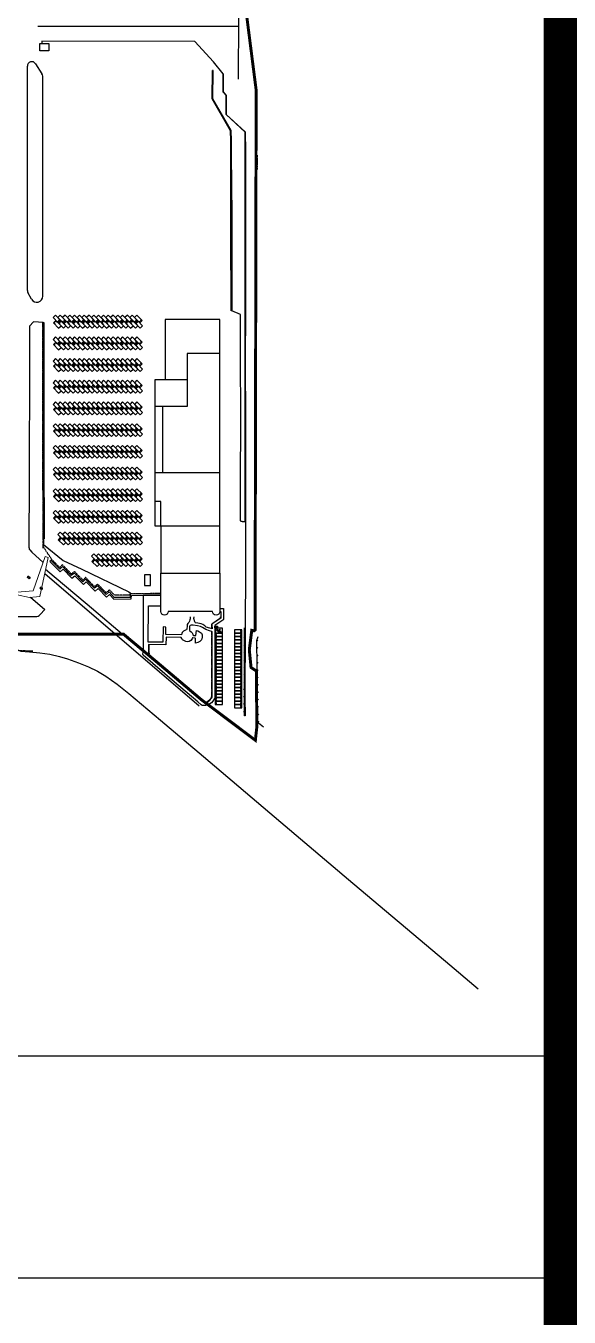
# Model space of a CAD drawing. Header units: millimetres. Extents: x -17369 to 294000, y -718917 to 220315.
# Drawn here: x 282072 to 287213, y -207174 to -194957 of the extents above; entities that cross this region are included whole.
import ezdxf
from ezdxf.xclip import XClip

# ---------------------------------------------------------------- set-up
doc = ezdxf.new("R2010")
doc.units = ezdxf.units.MM
doc.header["$LTSCALE"] = 350
doc.header["$XCLIPFRAME"] = 2
doc.linetypes.add('xref key map$0$PHANTOM2', pattern=[1.25, 0.625, -0.125, 0.125, -0.125, 0.125, -0.125])
for name, color, linetype in [('FORM$0$KIA-Form$2$A-FORM', 7, 'Continuous'), ('xref key map$0$AE221_가드레일', 8, 'Continuous'), ('xref key map$0$CTR', 8, 'Continuous'), ('xref key map$0$L-BLDG', 9, 'Continuous'), ('xref key map$0$L-건물', 8, 'Continuous'), ('xref key map$0$PARK', 8, 'Continuous'), ('xref key map$0$대지경계선', 1, 'Continuous')]:
    doc.layers.add(name, color=color, linetype=linetype)
doc.layers.add('N-plot', color=147, linetype='Continuous', plot=False)

# ---------------------------------------------------------------- blocks, each defined once
blk = doc.blocks.new('xref key map$0$주차구획2300x5000')
at = {"layer": 'xref key map$0$PARK'}
blk.add_lwpolyline([(0, 0), (2300, 0), (2300, 5000), (0, 5000)], close=True, dxfattribs=at)
at = {"layer": 'xref key map$0$PARK', "color": 8}
for points in [[(250, 700), (850, 700), (850, 850), (250, 850)], [(1450, 700), (2050, 700), (2050, 850), (1450, 850)]]:
    blk.add_lwpolyline(points, close=True, dxfattribs=at)
blk = doc.blocks.new('xref key map$0$주차구획3300x5000')
at = {"layer": 'xref key map$0$PARK', "color": 8}
for p, q in [((0, 0), (3300, 5000)), ((1521, 3267), (1507, 3142)), ((1653, 3733), (1545, 2759)), ((1545, 2759), (2258, 2551)), ((1707, 3129), (1676, 2846)), ((1676, 2846), (2372, 2643)), ((1707, 3129), (2216, 2980)), ((1762, 3626), (1720, 3250)), ((1720, 3250), (2250, 3095)), ((2208, 2085), (2219, 1913)), ((2250, 3095), (2216, 2980)), ((2258, 2551), (2311, 1728)), ((2311, 1728), (2622, 1693)), ((2372, 2643), (2424, 1836)), ((2424, 1836), (2614, 1815)), ((2614, 1815), (2622, 1693))]:
    blk.add_line(p, q, dxfattribs=at)
at = {"layer": 'xref key map$0$PARK'}
blk.add_lwpolyline([(0, 0), (3300, 0), (3300, 5000), (0, 5000)], close=True, dxfattribs=at)
at = {"layer": 'xref key map$0$PARK', "color": 8}
for centre, radius, start, end in [((1653, 2478), 800, 99.478586, 315.026035), ((1653, 2478), 680, 102.357989, 324.676727), ((1867, 3842), 240, 244.118151, 207.070822)]:
    blk.add_arc(centre, radius, start, end, dxfattribs=at)
blk = doc.blocks.new('xref key map$0$AE221')
at = {"layer": 'xref key map$0$AE221_가드레일', "flags": 128}
blk.add_lwpolyline([(0, 0), (0.707, -0.707)], dxfattribs=at)
blk = doc.blocks.new('xref key map')
blk.add_lwpolyline([(0, 1551302), (2389260, 1551302), (2389260, 0), (0, 0)], close=True)
at = {"layer": 'xref key map$0$AE221_가드레일'}
for points in [[(2174064, 456015), (2174040, 398201)], [(2186870, 390079), (2183438, 392664), (2182976, 393707), (2182881, 395852), (2182256, 448779), (2183076, 451576)]]:
    blk.add_lwpolyline(points, dxfattribs=at)
at = {"layer": 'xref key map$0$CTR'}
for p, q in [((2033788, 865145), (2169878, 865145)), ((2026724, 686141), (2026724, 838105)), ((2032248, 839726), (2036610, 832939)), ((2037086, 682085), (2037086, 831317)), ((2029577, 680163), (2027093, 684700)), ((2038509, 494197), (2143218, 404503)), ((2028750, 478066), (2038521, 469696)), ((2019534, 465052), (2032412, 465052)), ((2035320, 466306), (2038521, 469696))]:
    blk.add_line(p, q, dxfattribs=at)
for points in [[(2037383, 925202), (2059695, 925194), (2121350, 925441), (2158320, 925560), (2170092, 912560), (2169715, 829240)], [(2174374, 529243), (2174324, 595210), (2174285, 639628), (2174333, 687804), (2174426, 746154), (2174387, 767810), (2174341, 793445), (2161408, 805271), (2161404, 818146), (2159409, 820548), (2159340, 832843), (2152785, 840981), (2140231, 854877), (2036515, 855096), (2036515, 853463)], [(2164636, 767831), (2164582, 787590), (2164447, 794272), (2152016, 815861), (2152107, 835112)], [(2152568, 835110), (2152107, 835112)], [(2165097, 767830), (2165043, 787596), (2164905, 794400), (2152477, 815984), (2152568, 835110)], [(2159440, 832844), (2159508, 820585), (2161504, 818183), (2161508, 805316), (2174398, 793528), (2174566, 780170), (2174611, 767809)], [(2174611, 767809), (2174694, 745019), (2174522, 707226), (2174577, 671923), (2174467, 638231), (2174498, 597672), (2174652, 559249), (2174582, 525544), (2174529, 496175), (2174349, 457559), (2174208, 409913), (2174294, 397751), (2173854, 397776), (2173869, 457361)], [(2174374, 529243), (2172650, 529253), (2172214, 529341), (2171700, 529556), (2171278, 529964), (2171206, 530352), (2171225, 560470), (2171463, 593063), (2171154, 647960), (2171200, 669839), (2165285, 672276)], [(2037381, 664298), (2031048, 664882), (2030549, 664617), (2028332, 662046), (2028145, 661801), (2028041, 661501), (2028096, 637366), (2027866, 558330), (2027790, 512117), (2027873, 511455), (2028026, 510738), (2028279, 510178), (2029665, 508659), (2037392, 501639)], [(2037530, 517708), (2037591, 513848), (2050869, 503045), (2063525, 497230), (2095571, 481871), (2096359, 481156), (2096585, 480230)], [(2117135, 480316), (2096327, 480228), (2096336, 477918), (2085467, 478008), (2082133, 481811), (2080042, 480078), (2074275, 485911), (2072173, 484255), (2066197, 490333), (2064348, 488528), (2058653, 494483), (2056442, 492842), (2050469, 499015), (2048608, 497139), (2042767, 503066), (2041981, 502390), (2049000, 495397), (2050898, 497067), (2056792, 491007), (2058932, 492541), (2064686, 486777), (2066627, 488501), (2072711, 482196), (2074629, 484038), (2080358, 478137), (2082367, 479862), (2085252, 476796), (2097161, 476934), (2097196, 479267), (2117135, 479555)], [(2028581, 491420), (2027861, 490587), (2026870, 491407), (2026800, 491577), (2026827, 491820), (2026901, 492005), (2027034, 492165), (2027196, 492295), (2027399, 492344), (2028581, 491420)], [(2117135, 479458), (2105161, 479317), (2105129, 441059), (2095531, 449206), (2067262, 473111), (2044903, 491914), (2039073, 496842)], [(2035212, 484361), (2036268, 483498), (2036488, 483452), (2036709, 483526), (2036922, 483730), (2036997, 483923), (2037041, 484105), (2037029, 484254), (2036097, 485216), (2035212, 484361)], [(2137143, 464826), (2137057, 463573), (2136908, 462790), (2136649, 461914), (2136155, 461007), (2135470, 460277), (2135116, 459636), (2134931, 458736), (2134738, 456450), (2134602, 456108), (2134440, 455973), (2133535, 455606), (2132450, 455017), (2131730, 454265), (2131317, 453438), (2131173, 452660), (2120539, 452759), (2120571, 457736), (2120563, 457847), (2120478, 457916), (2118873, 457971), (2118617, 447567), (2108697, 447680), (2108842, 472180), (2117135, 472309)], [(2157138, 468424), (2157893, 468424), (2157893, 464017), (2152026, 460011), (2151844, 459721), (2151824, 459319), (2151900, 456786), (2150488, 457047), (2147931, 457892), (2146927, 458695), (2145666, 459540), (2144583, 460002), (2142186, 460577), (2140667, 460831), (2140469, 461020), (2140266, 461382), (2139641, 463782), (2139752, 464826)], [(2157138, 470424), (2159579, 470424), (2159655, 463449), (2159597, 463007), (2159492, 462701), (2159211, 462472), (2153756, 459057), (2153756, 458445)], [(2153756, 457357), (2153826, 448962), (2153756, 413871), (2153768, 410635), (2153695, 409871), (2153468, 409382), (2152535, 407734), (2151519, 406484), (2150407, 405755), (2148927, 405071), (2147640, 404713), (2146568, 404636), (2145753, 404702), (2145262, 404823), (2144567, 405282), (2142277, 407217), (2126463, 420577), (2105191, 438938), (2105085, 439213), (2105129, 441059)], [(2136825, 414834), (2143768, 408969), (2145674, 407302), (2145766, 407245), (2146657, 406752), (2147245, 406667), (2147699, 406654), (2148463, 406819), (2150423, 408414), (2151584, 409618), (2151891, 410424), (2152039, 413420), (2151926, 454580), (2151724, 454985), (2150204, 455379), (2147778, 456234), (2146635, 456908), (2145412, 457713), (2144172, 458305), (2141961, 458787), (2138996, 459282), (2137789, 459219), (2137067, 459027), (2136735, 458652), (2136659, 458208), (2136521, 455965), (2136597, 455704), (2136952, 455392), (2137792, 454709), (2138378, 453991), (2138771, 453154), (2138987, 452643), (2139202, 452357), (2139377, 452191), (2139624, 452144), (2140983, 452253), (2141323, 455626), (2142361, 455392), (2143455, 454771), (2144668, 453671), (2145150, 452714), (2145259, 451640), (2145183, 450701), (2145015, 450066), (2144669, 449227), (2143635, 448205), (2142188, 447375), (2140661, 447041), (2140769, 450114), (2140672, 450240), (2140561, 450322), (2138984, 450542), (2138814, 450550), (2138748, 450541), (2138480, 449825), (2137458, 448818), (2136415, 448150), (2135201, 447944), (2134089, 448103), (2131918, 449260), (2131407, 450112), (2131040, 450820), (2120797, 451129), (2120659, 445913), (2108784, 446029), (2108709, 440622), (2108786, 439804), (2108968, 439101), (2109605, 438057), (2110932, 436596), (2118920, 430127), (2127957, 422327), (2132244, 418705)], [(2155554, 458468), (2155564, 457410), (2153734, 457356), (2153711, 458444), (2155554, 458468)], [(2022031, 441589), (2028249, 441167), (2035226, 440463), (2041887, 439528), (2048415, 438029), (2053882, 436253), (2061394, 433753), (2068134, 431044), (2074193, 427954), (2079822, 424588), (2087494, 419182), (2095439, 412825), (2116910, 394708), (2146025, 370196), (2198519, 325614), (2247279, 284294), (2310156, 231446), (2332396, 212629)]]:
    blk.add_lwpolyline(points, dxfattribs=at)
at = {"layer": 'xref key map$0$CTR', "linetype": 'xref key map$0$PHANTOM2', "ltscale": 2}
for points in [[(2182475, 777852), (2182375, 767792)], [(2037337, 511399), (2037272, 573927), (2037203, 637619), (2037181, 664317)], [(2117135, 480566), (2096076, 480477), (2096079, 479630), (2085637, 479573), (2082395, 483173), (2080084, 481173), (2074341, 486982), (2072241, 485327), (2066208, 491463), (2064367, 489666), (2058743, 495547), (2056528, 493903), (2050476, 500159), (2048610, 498277), (2043387, 503576), (2040234, 508217), (2037335, 512928)], [(2151698, 457458), (2151757, 459450), (2151752, 459783), (2152085, 460231), (2157595, 464111), (2157559, 464895)], [(2109080, 445609), (2109073, 440636), (2109235, 439842), (2109680, 438718), (2110644, 437482), (2113085, 435332), (2145600, 407936), (2146906, 407101), (2147538, 407004), (2148039, 407029), (2149367, 407853), (2150994, 409347), (2151433, 410065), (2151618, 410661), (2151731, 411744), (2151781, 425363), (2151705, 454597)]]:
    blk.add_lwpolyline(points, dxfattribs=at)
at = {"layer": 'xref key map$0$CTR', "flags": 128}
for points in [[(2165097, 767830), (2165209, 726947), (2165285, 672276), (2164824, 672275), (2164748, 726946), (2164636, 767831)], [(2037381, 664298), (2037838, 664298), (2037860, 637619), (2037929, 573927), (2037987, 517708), (2037530, 517708), (2037472, 573927), (2037403, 637619), (2037381, 664298)]]:
    blk.add_lwpolyline(points, dxfattribs=at)
at = {"layer": 'xref key map$0$CTR', "linetype": 'xref key map$0$PHANTOM2', "ltscale": 2, "flags": 128}
blk.add_lwpolyline([(2030323, 441497), (2017410, 442056), (2007204, 442250), (1995130, 442313), (1936505, 442325)], dxfattribs=at)
at = {"layer": 'xref key map$0$CTR'}
for centre, radius, start, end in [((2029724, 838105), 3000, 32.724016, 180), ((2034086, 831317), 3000, 0, 32.724016), ((2029724, 686141), 3000, 180, 208.706228), ((2033086, 682085), 4000, 208.706228, 0), ((2032412, 469052), 4000, 270, 316.640601)]:
    blk.add_arc(centre, radius, start, end, dxfattribs=at)
at = {"layer": 'xref key map$0$L-BLDG'}
for p, q in [((2157138, 562424), (2113138, 562424)), ((2117138, 526424), (2157138, 526424))]:
    blk.add_line(p, q, dxfattribs=at)
for points in [[(2157138, 666424), (2120138, 666424), (2120138, 625424), (2113138, 625424), (2113138, 526424), (2117138, 526424), (2117138, 494424), (2157138, 494424)], [(2106175, 486047), (2110175, 486047), (2110175, 493397), (2106175, 493397)]]:
    blk.add_lwpolyline(points, close=True, dxfattribs=at)
for points in [[(2157138, 643424), (2135138, 643424), (2135138, 625424), (2120138, 625424)], [(2135138, 625424), (2135138, 607424), (2113138, 607424)], [(2118213, 607424), (2118213, 562424)], [(2117138, 526424), (2117138, 543074), (2113138, 543074)]]:
    blk.add_lwpolyline(points, dxfattribs=at)
blk.add_lwpolyline([(2157135, 468424, -1), (2152135, 468424), (2122135, 468424, -1), (2117135, 468424), (2117135, 494424), (2117138, 494424), (2157138, 494424)], format="xyb", close=True, dxfattribs=at)
at = {"layer": 'xref key map$0$L-건물'}
blk.add_lwpolyline([(2041185, 853463), (2041185, 848463), (2035185, 848463), (2035185, 853463)], close=True, dxfattribs=at)
at = {"layer": 'xref key map$0$L-건물', "lineweight": 9}
blk.add_lwpolyline([(2040844, 504977), (2038791, 505652), (2030706, 482458), (2019717, 481539), (2019810, 479637), (2028033, 478006), (2035132, 478600)], close=True, dxfattribs=at)
at = {"layer": 'xref key map$0$대지경계선', "linetype": 'xref key map$0$PHANTOM2', "ltscale": 15, "const_width": 2000}
blk.add_lwpolyline([(2175423, 871918), (2181798, 821966), (2181783, 814319), (2181743, 793816), (2181691, 766774), (2181669, 755382), (2181459, 647026), (2181291, 560729), (2181103, 463527), (2181088, 455936), (2180398, 455376), (2178828, 455676), (2178488, 452996), (2177168, 442488), (2178338, 430546), (2181968, 428076), (2181997, 424308), (2182251, 392496), (2182258, 389976), (2182146, 389037), (2181278, 381166), (2148508, 405776), (2144818, 408546), (2114408, 434226), (2104528, 442486), (2091966, 452998), (2047905, 452999), (1279058, 453016)], dxfattribs=at)
at = {"layer": 'xref key map$0$AE221_가드레일'}
for p, xscale, yscale, zscale, rotation in [((2174062, 451015), 1000, 1000, 1000, 269.9762151273405), ((2182262, 448264), 999.9999999999994, 999.9999999999994, 999.9999999999994, 90.67612393957242), ((2174057, 441015), 1000, 1000, 1000, 269.9762151273405), ((2174059, 446015), 1000, 1000, 1000, 269.9762151273405), ((2182321, 443264), 999.9999999999994, 999.9999999999994, 999.9999999999994, 90.67612393957242), ((2182380, 438264), 999.9999999999994, 999.9999999999994, 999.9999999999994, 90.67612393957242), ((2174053, 431015), 1000, 1000, 1000, 269.9762151273405), ((2174055, 436015), 1000, 1000, 1000, 269.9762151273405), ((2182439, 433265), 999.9999999999994, 999.9999999999994, 999.9999999999994, 90.67612393957242), ((2182498, 428265), 999.9999999999994, 999.9999999999994, 999.9999999999994, 90.67612393957242), ((2174049, 421015), 1000, 1000, 1000, 269.9762151273405), ((2174051, 426015), 1000, 1000, 1000, 269.9762151273405), ((2182557, 423265), 999.9999999999994, 999.9999999999994, 999.9999999999994, 90.67612393957242), ((2174047, 416015), 1000, 1000, 1000, 269.9762151273405), ((2182616, 418266), 999.9999999999994, 999.9999999999994, 999.9999999999994, 90.67612393957242), ((2182675, 413266), 999.9999999999994, 999.9999999999994, 999.9999999999994, 90.67612393957242), ((2174043, 406015), 1000, 1000, 1000, 269.9762151273405), ((2174045, 411015), 1000, 1000, 1000, 269.9762151273405), ((2182734, 408266), 999.9999999999994, 999.9999999999994, 999.9999999999994, 90.67612393957242), ((2182793, 403267), 999.9999999999994, 999.9999999999994, 999.9999999999994, 90.67612393957242), ((2174041, 401015), 1000, 1000, 1000, 269.9762151273405), ((2182852, 398267), 999.9999999999994, 999.9999999999994, 999.9999999999994, 90.67612393957242), ((2183153, 393307), 1000, 1000, 1000, 113.9199461259445)]:
    blk.add_blockref('xref key map$0$AE221', p, dxfattribs=dict(at, xscale=xscale, yscale=yscale, zscale=zscale, rotation=rotation))
at = {"layer": 'xref key map$0$PARK'}
for name, p, rotation in [('xref key map$0$주차구획2300x5000', (2047632, 664083), 45), ('xref key map$0$주차구획2300x5000', (2046005, 665710), 224.9999999999999), ('xref key map$0$주차구획2300x5000', (2050884, 664083), 45), ('xref key map$0$주차구획2300x5000', (2049258, 665710), 224.9999999999999), ('xref key map$0$주차구획2300x5000', (2054137, 664083), 45), ('xref key map$0$주차구획2300x5000', (2052511, 665710), 224.9999999999999), ('xref key map$0$주차구획2300x5000', (2057390, 664083), 45), ('xref key map$0$주차구획2300x5000', (2055763, 665710), 224.9999999999999), ('xref key map$0$주차구획2300x5000', (2060642, 664083), 45), ('xref key map$0$주차구획2300x5000', (2059016, 665710), 224.9999999999999), ('xref key map$0$주차구획2300x5000', (2063895, 664083), 45), ('xref key map$0$주차구획2300x5000', (2062269, 665710), 224.9999999999999), ('xref key map$0$주차구획2300x5000', (2067148, 664083), 45), ('xref key map$0$주차구획2300x5000', (2065521, 665710), 224.9999999999999), ('xref key map$0$주차구획2300x5000', (2070400, 664083), 45), ('xref key map$0$주차구획2300x5000', (2068774, 665710), 224.9999999999999), ('xref key map$0$주차구획2300x5000', (2073653, 664083), 45), ('xref key map$0$주차구획2300x5000', (2072027, 665710), 224.9999999999999), ('xref key map$0$주차구획2300x5000', (2076906, 664083), 45), ('xref key map$0$주차구획2300x5000', (2075279, 665710), 224.9999999999999), ('xref key map$0$주차구획2300x5000', (2080159, 664083), 45), ('xref key map$0$주차구획2300x5000', (2078532, 665710), 224.9999999999999), ('xref key map$0$주차구획2300x5000', (2083411, 664083), 45), ('xref key map$0$주차구획2300x5000', (2081785, 665710), 224.9999999999999), ('xref key map$0$주차구획2300x5000', (2086664, 664083), 45), ('xref key map$0$주차구획2300x5000', (2085038, 665710), 224.9999999999999), ('xref key map$0$주차구획2300x5000', (2089917, 664083), 45), ('xref key map$0$주차구획2300x5000', (2088290, 665710), 224.9999999999999), ('xref key map$0$주차구획2300x5000', (2093169, 664083), 45), ('xref key map$0$주차구획2300x5000', (2091543, 665710), 224.9999999999999), ('xref key map$0$주차구획2300x5000', (2096422, 664083), 45), ('xref key map$0$주차구획2300x5000', (2094796, 665710), 224.9999999999999), ('xref key map$0$주차구획2300x5000', (2099675, 664083), 45), ('xref key map$0$주차구획2300x5000', (2098048, 665710), 224.9999999999999), ('xref key map$0$주차구획2300x5000', (2102927, 664083), 45), ('xref key map$0$주차구획2300x5000', (2101301, 665710), 224.9999999999999), ('xref key map$0$주차구획2300x5000', (2047632, 649386), 45), ('xref key map$0$주차구획2300x5000', (2046005, 651012), 224.9999999999999), ('xref key map$0$주차구획2300x5000', (2050884, 649386), 45), ('xref key map$0$주차구획2300x5000', (2049258, 651012), 224.9999999999999), ('xref key map$0$주차구획2300x5000', (2054137, 649386), 45), ('xref key map$0$주차구획2300x5000', (2052511, 651012), 224.9999999999999), ('xref key map$0$주차구획2300x5000', (2057390, 649386), 45), ('xref key map$0$주차구획2300x5000', (2055763, 651012), 224.9999999999999), ('xref key map$0$주차구획2300x5000', (2060642, 649386), 45), ('xref key map$0$주차구획2300x5000', (2059016, 651012), 224.9999999999999), ('xref key map$0$주차구획2300x5000', (2063895, 649386), 45), ('xref key map$0$주차구획2300x5000', (2062269, 651012), 224.9999999999999), ('xref key map$0$주차구획2300x5000', (2067148, 649386), 45), ('xref key map$0$주차구획2300x5000', (2065521, 651012), 224.9999999999999), ('xref key map$0$주차구획2300x5000', (2070400, 649386), 45), ('xref key map$0$주차구획2300x5000', (2068774, 651012), 224.9999999999999), ('xref key map$0$주차구획2300x5000', (2073653, 649386), 45), ('xref key map$0$주차구획2300x5000', (2072027, 651012), 224.9999999999999), ('xref key map$0$주차구획2300x5000', (2076906, 649386), 45), ('xref key map$0$주차구획2300x5000', (2075279, 651012), 224.9999999999999), ('xref key map$0$주차구획2300x5000', (2080159, 649386), 45), ('xref key map$0$주차구획2300x5000', (2078532, 651012), 224.9999999999999), ('xref key map$0$주차구획2300x5000', (2083411, 649386), 45), ('xref key map$0$주차구획2300x5000', (2081785, 651012), 224.9999999999999), ('xref key map$0$주차구획2300x5000', (2086664, 649386), 45), ('xref key map$0$주차구획2300x5000', (2085038, 651012), 224.9999999999999), ('xref key map$0$주차구획2300x5000', (2089917, 649386), 45), ('xref key map$0$주차구획2300x5000', (2088290, 651012), 224.9999999999999), ('xref key map$0$주차구획2300x5000', (2093169, 649386), 45), ('xref key map$0$주차구획2300x5000', (2091543, 651012), 224.9999999999999), ('xref key map$0$주차구획2300x5000', (2096422, 649386), 45), ('xref key map$0$주차구획2300x5000', (2094796, 651012), 224.9999999999999), ('xref key map$0$주차구획2300x5000', (2099675, 649386), 45), ('xref key map$0$주차구획2300x5000', (2098048, 651012), 224.9999999999999), ('xref key map$0$주차구획2300x5000', (2102927, 649386), 45), ('xref key map$0$주차구획2300x5000', (2101301, 651012), 224.9999999999999), ('xref key map$0$주차구획2300x5000', (2047632, 634688), 45), ('xref key map$0$주차구획2300x5000', (2050884, 634688), 45), ('xref key map$0$주차구획2300x5000', (2054137, 634688), 45), ('xref key map$0$주차구획2300x5000', (2057390, 634688), 45), ('xref key map$0$주차구획2300x5000', (2060642, 634688), 45), ('xref key map$0$주차구획2300x5000', (2063895, 634688), 45), ('xref key map$0$주차구획2300x5000', (2067148, 634688), 45), ('xref key map$0$주차구획2300x5000', (2070400, 634688), 45), ('xref key map$0$주차구획2300x5000', (2073653, 634688), 45), ('xref key map$0$주차구획2300x5000', (2076906, 634688), 45), ('xref key map$0$주차구획2300x5000', (2080159, 634688), 45), ('xref key map$0$주차구획2300x5000', (2083411, 634688), 45), ('xref key map$0$주차구획2300x5000', (2086664, 634688), 45), ('xref key map$0$주차구획2300x5000', (2089917, 634688), 45), ('xref key map$0$주차구획2300x5000', (2093169, 634688), 45), ('xref key map$0$주차구획2300x5000', (2096422, 634688), 45), ('xref key map$0$주차구획2300x5000', (2099675, 634688), 45), ('xref key map$0$주차구획2300x5000', (2102927, 634688), 45), ('xref key map$0$주차구획2300x5000', (2046005, 636315), 224.9999999999999), ('xref key map$0$주차구획2300x5000', (2049258, 636315), 224.9999999999999), ('xref key map$0$주차구획2300x5000', (2052511, 636315), 224.9999999999999), ('xref key map$0$주차구획2300x5000', (2055763, 636315), 224.9999999999999), ('xref key map$0$주차구획2300x5000', (2059016, 636315), 224.9999999999999), ('xref key map$0$주차구획2300x5000', (2062269, 636315), 224.9999999999999), ('xref key map$0$주차구획2300x5000', (2065521, 636315), 224.9999999999999), ('xref key map$0$주차구획2300x5000', (2068774, 636315), 224.9999999999999), ('xref key map$0$주차구획2300x5000', (2072027, 636315), 224.9999999999999), ('xref key map$0$주차구획2300x5000', (2075279, 636315), 224.9999999999999), ('xref key map$0$주차구획2300x5000', (2078532, 636315), 224.9999999999999), ('xref key map$0$주차구획2300x5000', (2081785, 636315), 224.9999999999999), ('xref key map$0$주차구획2300x5000', (2085038, 636315), 224.9999999999999), ('xref key map$0$주차구획2300x5000', (2088290, 636315), 224.9999999999999), ('xref key map$0$주차구획2300x5000', (2091543, 636315), 224.9999999999999), ('xref key map$0$주차구획2300x5000', (2094796, 636315), 224.9999999999999), ('xref key map$0$주차구획2300x5000', (2098048, 636315), 224.9999999999999), ('xref key map$0$주차구획2300x5000', (2101301, 636315), 224.9999999999999), ('xref key map$0$주차구획2300x5000', (2047632, 619991), 45), ('xref key map$0$주차구획2300x5000', (2046005, 621617), 224.9999999999999), ('xref key map$0$주차구획2300x5000', (2050884, 619991), 45), ('xref key map$0$주차구획2300x5000', (2049258, 621617), 224.9999999999999), ('xref key map$0$주차구획2300x5000', (2054137, 619991), 45), ('xref key map$0$주차구획2300x5000', (2052511, 621617), 224.9999999999999), ('xref key map$0$주차구획2300x5000', (2057390, 619991), 45), ('xref key map$0$주차구획2300x5000', (2055763, 621617), 224.9999999999999), ('xref key map$0$주차구획2300x5000', (2060642, 619991), 45), ('xref key map$0$주차구획2300x5000', (2059016, 621617), 224.9999999999999), ('xref key map$0$주차구획2300x5000', (2063895, 619991), 45), ('xref key map$0$주차구획2300x5000', (2062269, 621617), 224.9999999999999), ('xref key map$0$주차구획2300x5000', (2067148, 619991), 45), ('xref key map$0$주차구획2300x5000', (2065521, 621617), 224.9999999999999), ('xref key map$0$주차구획2300x5000', (2070400, 619991), 45), ('xref key map$0$주차구획2300x5000', (2068774, 621617), 224.9999999999999), ('xref key map$0$주차구획2300x5000', (2073653, 619991), 45), ('xref key map$0$주차구획2300x5000', (2072027, 621617), 224.9999999999999), ('xref key map$0$주차구획2300x5000', (2076906, 619991), 45), ('xref key map$0$주차구획2300x5000', (2075279, 621617), 224.9999999999999), ('xref key map$0$주차구획2300x5000', (2080159, 619991), 45), ('xref key map$0$주차구획2300x5000', (2078532, 621617), 224.9999999999999), ('xref key map$0$주차구획2300x5000', (2083411, 619991), 45), ('xref key map$0$주차구획2300x5000', (2081785, 621617), 224.9999999999999), ('xref key map$0$주차구획2300x5000', (2086664, 619991), 45), ('xref key map$0$주차구획2300x5000', (2085038, 621617), 224.9999999999999), ('xref key map$0$주차구획2300x5000', (2089917, 619991), 45), ('xref key map$0$주차구획2300x5000', (2088290, 621617), 224.9999999999999), ('xref key map$0$주차구획2300x5000', (2093169, 619991), 45), ('xref key map$0$주차구획2300x5000', (2091543, 621617), 224.9999999999999), ('xref key map$0$주차구획2300x5000', (2096422, 619991), 45), ('xref key map$0$주차구획2300x5000', (2094796, 621617), 224.9999999999999), ('xref key map$0$주차구획2300x5000', (2099675, 619991), 45), ('xref key map$0$주차구획2300x5000', (2098048, 621617), 224.9999999999999), ('xref key map$0$주차구획2300x5000', (2102927, 619991), 45), ('xref key map$0$주차구획2300x5000', (2101301, 621617), 224.9999999999999), ('xref key map$0$주차구획2300x5000', (2047632, 605294), 45), ('xref key map$0$주차구획2300x5000', (2046005, 606920), 224.9999999999999), ('xref key map$0$주차구획2300x5000', (2050884, 605294), 45), ('xref key map$0$주차구획2300x5000', (2049258, 606920), 224.9999999999999), ('xref key map$0$주차구획2300x5000', (2054137, 605294), 45), ('xref key map$0$주차구획2300x5000', (2052511, 606920), 224.9999999999999), ('xref key map$0$주차구획2300x5000', (2057390, 605294), 45), ('xref key map$0$주차구획2300x5000', (2055763, 606920), 224.9999999999999), ('xref key map$0$주차구획2300x5000', (2060642, 605294), 45), ('xref key map$0$주차구획2300x5000', (2059016, 606920), 224.9999999999999), ('xref key map$0$주차구획2300x5000', (2063895, 605294), 45), ('xref key map$0$주차구획2300x5000', (2062269, 606920), 224.9999999999999), ('xref key map$0$주차구획2300x5000', (2067148, 605294), 45), ('xref key map$0$주차구획2300x5000', (2065521, 606920), 224.9999999999999), ('xref key map$0$주차구획2300x5000', (2070400, 605294), 45), ('xref key map$0$주차구획2300x5000', (2068774, 606920), 224.9999999999999), ('xref key map$0$주차구획2300x5000', (2073653, 605294), 45), ('xref key map$0$주차구획2300x5000', (2072027, 606920), 224.9999999999999), ('xref key map$0$주차구획2300x5000', (2076906, 605294), 45), ('xref key map$0$주차구획2300x5000', (2075279, 606920), 224.9999999999999), ('xref key map$0$주차구획2300x5000', (2080159, 605294), 45), ('xref key map$0$주차구획2300x5000', (2078532, 606920), 224.9999999999999), ('xref key map$0$주차구획2300x5000', (2083411, 605294), 45), ('xref key map$0$주차구획2300x5000', (2081785, 606920), 224.9999999999999), ('xref key map$0$주차구획2300x5000', (2086664, 605294), 45), ('xref key map$0$주차구획2300x5000', (2085038, 606920), 224.9999999999999), ('xref key map$0$주차구획2300x5000', (2089917, 605294), 45), ('xref key map$0$주차구획2300x5000', (2088290, 606920), 224.9999999999999), ('xref key map$0$주차구획2300x5000', (2093169, 605294), 45), ('xref key map$0$주차구획2300x5000', (2091543, 606920), 224.9999999999999), ('xref key map$0$주차구획2300x5000', (2096422, 605294), 45), ('xref key map$0$주차구획2300x5000', (2094796, 606920), 224.9999999999999), ('xref key map$0$주차구획2300x5000', (2099675, 605294), 45), ('xref key map$0$주차구획2300x5000', (2098048, 606920), 224.9999999999999), ('xref key map$0$주차구획2300x5000', (2102927, 605294), 45), ('xref key map$0$주차구획2300x5000', (2101301, 606920), 224.9999999999999), ('xref key map$0$주차구획2300x5000', (2047632, 590596), 45), ('xref key map$0$주차구획2300x5000', (2050884, 590596), 45), ('xref key map$0$주차구획2300x5000', (2054137, 590596), 45), ('xref key map$0$주차구획2300x5000', (2057390, 590596), 45), ('xref key map$0$주차구획2300x5000', (2060642, 590596), 45), ('xref key map$0$주차구획2300x5000', (2063895, 590596), 45), ('xref key map$0$주차구획2300x5000', (2067148, 590596), 45), ('xref key map$0$주차구획2300x5000', (2070400, 590596), 45), ('xref key map$0$주차구획2300x5000', (2073653, 590596), 45), ('xref key map$0$주차구획2300x5000', (2076906, 590596), 45), ('xref key map$0$주차구획2300x5000', (2080159, 590596), 45), ('xref key map$0$주차구획2300x5000', (2083411, 590596), 45), ('xref key map$0$주차구획2300x5000', (2086664, 590596), 45), ('xref key map$0$주차구획2300x5000', (2089917, 590596), 45), ('xref key map$0$주차구획2300x5000', (2093169, 590596), 45), ('xref key map$0$주차구획2300x5000', (2096422, 590596), 45), ('xref key map$0$주차구획2300x5000', (2099675, 590596), 45), ('xref key map$0$주차구획2300x5000', (2102927, 590596), 45), ('xref key map$0$주차구획2300x5000', (2046005, 592223), 224.9999999999999), ('xref key map$0$주차구획2300x5000', (2049258, 592223), 224.9999999999999), ('xref key map$0$주차구획2300x5000', (2052511, 592223), 224.9999999999999), ('xref key map$0$주차구획2300x5000', (2055763, 592223), 224.9999999999999), ('xref key map$0$주차구획2300x5000', (2059016, 592223), 224.9999999999999), ('xref key map$0$주차구획2300x5000', (2062269, 592223), 224.9999999999999), ('xref key map$0$주차구획2300x5000', (2065521, 592223), 224.9999999999999), ('xref key map$0$주차구획2300x5000', (2068774, 592223), 224.9999999999999), ('xref key map$0$주차구획2300x5000', (2072027, 592223), 224.9999999999999), ('xref key map$0$주차구획2300x5000', (2075279, 592223), 224.9999999999999), ('xref key map$0$주차구획2300x5000', (2078532, 592223), 224.9999999999999), ('xref key map$0$주차구획2300x5000', (2081785, 592223), 224.9999999999999), ('xref key map$0$주차구획2300x5000', (2085038, 592223), 224.9999999999999), ('xref key map$0$주차구획2300x5000', (2088290, 592223), 224.9999999999999), ('xref key map$0$주차구획2300x5000', (2091543, 592223), 224.9999999999999), ('xref key map$0$주차구획2300x5000', (2094796, 592223), 224.9999999999999), ('xref key map$0$주차구획2300x5000', (2098048, 592223), 224.9999999999999), ('xref key map$0$주차구획2300x5000', (2101301, 592223), 224.9999999999999), ('xref key map$0$주차구획2300x5000', (2047632, 575899), 45), ('xref key map$0$주차구획2300x5000', (2050884, 575899), 45), ('xref key map$0$주차구획2300x5000', (2054137, 575899), 45), ('xref key map$0$주차구획2300x5000', (2057390, 575899), 45), ('xref key map$0$주차구획2300x5000', (2060642, 575899), 45), ('xref key map$0$주차구획2300x5000', (2063895, 575899), 45), ('xref key map$0$주차구획2300x5000', (2067148, 575899), 45), ('xref key map$0$주차구획2300x5000', (2070400, 575899), 45), ('xref key map$0$주차구획2300x5000', (2073653, 575899), 45), ('xref key map$0$주차구획2300x5000', (2076906, 575899), 45), ('xref key map$0$주차구획2300x5000', (2080159, 575899), 45), ('xref key map$0$주차구획2300x5000', (2083411, 575899), 45), ('xref key map$0$주차구획2300x5000', (2086664, 575899), 45), ('xref key map$0$주차구획2300x5000', (2089917, 575899), 45), ('xref key map$0$주차구획2300x5000', (2093169, 575899), 45), ('xref key map$0$주차구획2300x5000', (2096422, 575899), 45), ('xref key map$0$주차구획2300x5000', (2099675, 575899), 45), ('xref key map$0$주차구획2300x5000', (2102927, 575899), 45), ('xref key map$0$주차구획2300x5000', (2046005, 577525), 224.9999999999999), ('xref key map$0$주차구획2300x5000', (2049258, 577525), 224.9999999999999), ('xref key map$0$주차구획2300x5000', (2052511, 577525), 224.9999999999999), ('xref key map$0$주차구획2300x5000', (2055763, 577525), 224.9999999999999), ('xref key map$0$주차구획2300x5000', (2059016, 577525), 224.9999999999999), ('xref key map$0$주차구획2300x5000', (2062269, 577525), 224.9999999999999), ('xref key map$0$주차구획2300x5000', (2065521, 577525), 224.9999999999999), ('xref key map$0$주차구획2300x5000', (2068774, 577525), 224.9999999999999), ('xref key map$0$주차구획2300x5000', (2072027, 577525), 224.9999999999999), ('xref key map$0$주차구획2300x5000', (2075279, 577525), 224.9999999999999), ('xref key map$0$주차구획2300x5000', (2078532, 577525), 224.9999999999999), ('xref key map$0$주차구획2300x5000', (2081785, 577525), 224.9999999999999), ('xref key map$0$주차구획2300x5000', (2085038, 577525), 224.9999999999999), ('xref key map$0$주차구획2300x5000', (2088290, 577525), 224.9999999999999), ('xref key map$0$주차구획2300x5000', (2091543, 577525), 224.9999999999999), ('xref key map$0$주차구획2300x5000', (2094796, 577525), 224.9999999999999), ('xref key map$0$주차구획2300x5000', (2098048, 577525), 224.9999999999999), ('xref key map$0$주차구획2300x5000', (2101301, 577525), 224.9999999999999), ('xref key map$0$주차구획2300x5000', (2047632, 561201), 45), ('xref key map$0$주차구획2300x5000', (2046005, 562828), 224.9999999999999), ('xref key map$0$주차구획2300x5000', (2050884, 561201), 45), ('xref key map$0$주차구획2300x5000', (2049258, 562828), 224.9999999999999), ('xref key map$0$주차구획2300x5000', (2054137, 561201), 45), ('xref key map$0$주차구획2300x5000', (2052511, 562828), 224.9999999999999), ('xref key map$0$주차구획2300x5000', (2057390, 561201), 45), ('xref key map$0$주차구획2300x5000', (2055763, 562828), 224.9999999999999), ('xref key map$0$주차구획2300x5000', (2060642, 561201), 45), ('xref key map$0$주차구획2300x5000', (2059016, 562828), 224.9999999999999), ('xref key map$0$주차구획2300x5000', (2063895, 561201), 45), ('xref key map$0$주차구획2300x5000', (2062269, 562828), 224.9999999999999), ('xref key map$0$주차구획2300x5000', (2067148, 561201), 45), ('xref key map$0$주차구획2300x5000', (2065521, 562828), 224.9999999999999), ('xref key map$0$주차구획2300x5000', (2070400, 561201), 45), ('xref key map$0$주차구획2300x5000', (2068774, 562828), 224.9999999999999), ('xref key map$0$주차구획2300x5000', (2073653, 561201), 45), ('xref key map$0$주차구획2300x5000', (2072027, 562828), 224.9999999999999), ('xref key map$0$주차구획2300x5000', (2076906, 561201), 45), ('xref key map$0$주차구획2300x5000', (2075279, 562828), 224.9999999999999), ('xref key map$0$주차구획2300x5000', (2080159, 561201), 45), ('xref key map$0$주차구획2300x5000', (2078532, 562828), 224.9999999999999), ('xref key map$0$주차구획2300x5000', (2083411, 561201), 45), ('xref key map$0$주차구획2300x5000', (2081785, 562828), 224.9999999999999), ('xref key map$0$주차구획2300x5000', (2086664, 561201), 45), ('xref key map$0$주차구획2300x5000', (2085038, 562828), 224.9999999999999), ('xref key map$0$주차구획2300x5000', (2089917, 561201), 45), ('xref key map$0$주차구획2300x5000', (2088290, 562828), 224.9999999999999), ('xref key map$0$주차구획2300x5000', (2093169, 561201), 45), ('xref key map$0$주차구획2300x5000', (2091543, 562828), 224.9999999999999), ('xref key map$0$주차구획2300x5000', (2096422, 561201), 45), ('xref key map$0$주차구획2300x5000', (2094796, 562828), 224.9999999999999), ('xref key map$0$주차구획2300x5000', (2099675, 561201), 45), ('xref key map$0$주차구획2300x5000', (2098048, 562828), 224.9999999999999), ('xref key map$0$주차구획2300x5000', (2102927, 561201), 45), ('xref key map$0$주차구획2300x5000', (2101301, 562828), 224.9999999999999), ('xref key map$0$주차구획2300x5000', (2047632, 546504), 45), ('xref key map$0$주차구획2300x5000', (2050884, 546504), 45), ('xref key map$0$주차구획2300x5000', (2054137, 546504), 45), ('xref key map$0$주차구획2300x5000', (2057390, 546504), 45), ('xref key map$0$주차구획2300x5000', (2060642, 546504), 45), ('xref key map$0$주차구획2300x5000', (2063895, 546504), 45), ('xref key map$0$주차구획2300x5000', (2067148, 546504), 45), ('xref key map$0$주차구획2300x5000', (2070400, 546504), 45), ('xref key map$0$주차구획2300x5000', (2073653, 546504), 45), ('xref key map$0$주차구획2300x5000', (2076906, 546504), 45), ('xref key map$0$주차구획2300x5000', (2080159, 546504), 45), ('xref key map$0$주차구획2300x5000', (2083411, 546504), 45), ('xref key map$0$주차구획2300x5000', (2086664, 546504), 45), ('xref key map$0$주차구획2300x5000', (2089917, 546504), 45), ('xref key map$0$주차구획2300x5000', (2093169, 546504), 45), ('xref key map$0$주차구획2300x5000', (2096422, 546504), 45), ('xref key map$0$주차구획2300x5000', (2099675, 546504), 45), ('xref key map$0$주차구획2300x5000', (2102927, 546504), 45), ('xref key map$0$주차구획2300x5000', (2046005, 548130), 224.9999999999999), ('xref key map$0$주차구획2300x5000', (2049258, 548130), 224.9999999999999), ('xref key map$0$주차구획2300x5000', (2052511, 548130), 224.9999999999999), ('xref key map$0$주차구획2300x5000', (2055763, 548130), 224.9999999999999), ('xref key map$0$주차구획2300x5000', (2059016, 548130), 224.9999999999999), ('xref key map$0$주차구획2300x5000', (2062269, 548130), 224.9999999999999), ('xref key map$0$주차구획2300x5000', (2065521, 548130), 224.9999999999999), ('xref key map$0$주차구획2300x5000', (2068774, 548130), 224.9999999999999), ('xref key map$0$주차구획2300x5000', (2072027, 548130), 224.9999999999999), ('xref key map$0$주차구획2300x5000', (2075279, 548130), 224.9999999999999), ('xref key map$0$주차구획2300x5000', (2078532, 548130), 224.9999999999999), ('xref key map$0$주차구획2300x5000', (2081785, 548130), 224.9999999999999), ('xref key map$0$주차구획2300x5000', (2085038, 548130), 224.9999999999999), ('xref key map$0$주차구획2300x5000', (2088290, 548130), 224.9999999999999), ('xref key map$0$주차구획2300x5000', (2091543, 548130), 224.9999999999999), ('xref key map$0$주차구획2300x5000', (2094796, 548130), 224.9999999999999), ('xref key map$0$주차구획2300x5000', (2098048, 548130), 224.9999999999999), ('xref key map$0$주차구획2300x5000', (2101301, 548130), 224.9999999999999), ('xref key map$0$주차구획2300x5000', (2047632, 531807), 45), ('xref key map$0$주차구획2300x5000', (2050884, 531807), 45), ('xref key map$0$주차구획2300x5000', (2054137, 531807), 45), ('xref key map$0$주차구획2300x5000', (2057390, 531807), 45), ('xref key map$0$주차구획2300x5000', (2060642, 531807), 45), ('xref key map$0$주차구획2300x5000', (2063895, 531807), 45), ('xref key map$0$주차구획2300x5000', (2067148, 531807), 45), ('xref key map$0$주차구획2300x5000', (2070400, 531807), 45), ('xref key map$0$주차구획2300x5000', (2073653, 531807), 45), ('xref key map$0$주차구획2300x5000', (2076906, 531807), 45), ('xref key map$0$주차구획2300x5000', (2080159, 531807), 45), ('xref key map$0$주차구획2300x5000', (2083411, 531807), 45), ('xref key map$0$주차구획2300x5000', (2086664, 531807), 45), ('xref key map$0$주차구획2300x5000', (2089917, 531807), 45), ('xref key map$0$주차구획2300x5000', (2093169, 531807), 45), ('xref key map$0$주차구획2300x5000', (2096422, 531807), 45), ('xref key map$0$주차구획2300x5000', (2099675, 531807), 45), ('xref key map$0$주차구획2300x5000', (2102927, 531807), 45), ('xref key map$0$주차구획2300x5000', (2046005, 533433), 224.9999999999999), ('xref key map$0$주차구획2300x5000', (2049258, 533433), 224.9999999999999), ('xref key map$0$주차구획2300x5000', (2052511, 533433), 224.9999999999999), ('xref key map$0$주차구획2300x5000', (2055763, 533433), 224.9999999999999), ('xref key map$0$주차구획2300x5000', (2059016, 533433), 224.9999999999999), ('xref key map$0$주차구획2300x5000', (2062269, 533433), 224.9999999999999), ('xref key map$0$주차구획2300x5000', (2065521, 533433), 224.9999999999999), ('xref key map$0$주차구획2300x5000', (2068774, 533433), 224.9999999999999), ('xref key map$0$주차구획2300x5000', (2072027, 533433), 224.9999999999999), ('xref key map$0$주차구획2300x5000', (2075279, 533433), 224.9999999999999), ('xref key map$0$주차구획2300x5000', (2078532, 533433), 224.9999999999999), ('xref key map$0$주차구획2300x5000', (2081785, 533433), 224.9999999999999), ('xref key map$0$주차구획2300x5000', (2085038, 533433), 224.9999999999999), ('xref key map$0$주차구획2300x5000', (2088290, 533433), 224.9999999999999), ('xref key map$0$주차구획2300x5000', (2091543, 533433), 224.9999999999999), ('xref key map$0$주차구획2300x5000', (2094796, 533433), 224.9999999999999), ('xref key map$0$주차구획2300x5000', (2098048, 533433), 224.9999999999999), ('xref key map$0$주차구획2300x5000', (2101301, 533433), 224.9999999999999), ('xref key map$0$주차구획2300x5000', (2050884, 517109), 45), ('xref key map$0$주차구획2300x5000', (2049258, 518735), 224.9999999999999), ('xref key map$0$주차구획2300x5000', (2054137, 517109), 45), ('xref key map$0$주차구획2300x5000', (2052511, 518735), 224.9999999999999), ('xref key map$0$주차구획2300x5000', (2057390, 517109), 45), ('xref key map$0$주차구획2300x5000', (2055763, 518735), 224.9999999999999), ('xref key map$0$주차구획2300x5000', (2060642, 517109), 45), ('xref key map$0$주차구획2300x5000', (2059016, 518735), 224.9999999999999), ('xref key map$0$주차구획2300x5000', (2063895, 517109), 45), ('xref key map$0$주차구획2300x5000', (2062269, 518735), 224.9999999999999), ('xref key map$0$주차구획2300x5000', (2067148, 517109), 45), ('xref key map$0$주차구획2300x5000', (2065521, 518735), 224.9999999999999), ('xref key map$0$주차구획2300x5000', (2070400, 517109), 45), ('xref key map$0$주차구획2300x5000', (2068774, 518735), 224.9999999999999), ('xref key map$0$주차구획2300x5000', (2073653, 517109), 45), ('xref key map$0$주차구획2300x5000', (2072027, 518735), 224.9999999999999), ('xref key map$0$주차구획2300x5000', (2076906, 517109), 45), ('xref key map$0$주차구획2300x5000', (2075279, 518735), 224.9999999999999), ('xref key map$0$주차구획2300x5000', (2080159, 517109), 45), ('xref key map$0$주차구획2300x5000', (2078532, 518735), 224.9999999999999), ('xref key map$0$주차구획2300x5000', (2083411, 517109), 45), ('xref key map$0$주차구획2300x5000', (2081785, 518735), 224.9999999999999), ('xref key map$0$주차구획2300x5000', (2086664, 517109), 45), ('xref key map$0$주차구획2300x5000', (2085038, 518735), 224.9999999999999), ('xref key map$0$주차구획2300x5000', (2089917, 517109), 45), ('xref key map$0$주차구획2300x5000', (2088290, 518735), 224.9999999999999), ('xref key map$0$주차구획2300x5000', (2093169, 517109), 45), ('xref key map$0$주차구획2300x5000', (2091543, 518735), 224.9999999999999), ('xref key map$0$주차구획2300x5000', (2096422, 517109), 45), ('xref key map$0$주차구획2300x5000', (2094796, 518735), 224.9999999999999), ('xref key map$0$주차구획2300x5000', (2099675, 517109), 45), ('xref key map$0$주차구획2300x5000', (2098048, 518735), 224.9999999999999), ('xref key map$0$주차구획2300x5000', (2102927, 517109), 45), ('xref key map$0$주차구획2300x5000', (2101301, 518735), 224.9999999999999), ('xref key map$0$주차구획2300x5000', (2073653, 502412), 45), ('xref key map$0$주차구획2300x5000', (2072027, 504038), 224.9999999999999), ('xref key map$0$주차구획2300x5000', (2076906, 502412), 45), ('xref key map$0$주차구획2300x5000', (2075279, 504038), 224.9999999999999), ('xref key map$0$주차구획2300x5000', (2080159, 502412), 45), ('xref key map$0$주차구획2300x5000', (2078532, 504038), 224.9999999999999), ('xref key map$0$주차구획2300x5000', (2083411, 502412), 45), ('xref key map$0$주차구획2300x5000', (2081785, 504038), 224.9999999999999), ('xref key map$0$주차구획2300x5000', (2086664, 502412), 45), ('xref key map$0$주차구획2300x5000', (2085038, 504038), 224.9999999999999), ('xref key map$0$주차구획2300x5000', (2089917, 502412), 45), ('xref key map$0$주차구획2300x5000', (2088290, 504038), 224.9999999999999), ('xref key map$0$주차구획2300x5000', (2093169, 502412), 45), ('xref key map$0$주차구획2300x5000', (2091543, 504038), 224.9999999999999), ('xref key map$0$주차구획2300x5000', (2096422, 502412), 45), ('xref key map$0$주차구획2300x5000', (2094796, 504038), 224.9999999999999), ('xref key map$0$주차구획2300x5000', (2099675, 502412), 45), ('xref key map$0$주차구획2300x5000', (2098048, 504038), 224.9999999999999), ('xref key map$0$주차구획2300x5000', (2102927, 502412), 45), ('xref key map$0$주차구획2300x5000', (2101301, 504038), 224.9999999999999), ('xref key map$0$주차구획3300x5000', (2159056, 453757), 90), ('xref key map$0$주차구획2300x5000', (2172056, 453757), 90), ('xref key map$0$주차구획2300x5000', (2154056, 453757), 270), ('xref key map$0$주차구획2300x5000', (2154056, 451457), 270), ('xref key map$0$주차구획2300x5000', (2154056, 449157), 270), ('xref key map$0$주차구획2300x5000', (2154056, 446857), 270), ('xref key map$0$주차구획2300x5000', (2172056, 451457), 90), ('xref key map$0$주차구획2300x5000', (2172056, 449157), 90), ('xref key map$0$주차구획2300x5000', (2172056, 446857), 90), ('xref key map$0$주차구획2300x5000', (2172056, 444557), 90), ('xref key map$0$주차구획2300x5000', (2154056, 444557), 270), ('xref key map$0$주차구획2300x5000', (2154056, 442257), 270), ('xref key map$0$주차구획2300x5000', (2154056, 439957), 270), ('xref key map$0$주차구획2300x5000', (2154056, 437657), 270), ('xref key map$0$주차구획2300x5000', (2172056, 442257), 90), ('xref key map$0$주차구획2300x5000', (2172056, 439957), 90), ('xref key map$0$주차구획2300x5000', (2172056, 437657), 90), ('xref key map$0$주차구획2300x5000', (2172056, 435357), 90), ('xref key map$0$주차구획2300x5000', (2154056, 435357), 270), ('xref key map$0$주차구획2300x5000', (2154056, 433057), 270), ('xref key map$0$주차구획2300x5000', (2154056, 430757), 270), ('xref key map$0$주차구획2300x5000', (2172056, 433057), 90), ('xref key map$0$주차구획2300x5000', (2172056, 430757), 90), ('xref key map$0$주차구획2300x5000', (2172056, 428457), 90), ('xref key map$0$주차구획2300x5000', (2154056, 428457), 270), ('xref key map$0$주차구획2300x5000', (2154056, 426157), 270), ('xref key map$0$주차구획2300x5000', (2154056, 423857), 270), ('xref key map$0$주차구획2300x5000', (2154056, 421557), 270), ('xref key map$0$주차구획2300x5000', (2172056, 426157), 90), ('xref key map$0$주차구획2300x5000', (2172056, 423857), 90), ('xref key map$0$주차구획2300x5000', (2172056, 421557), 90), ('xref key map$0$주차구획2300x5000', (2172056, 419257), 90), ('xref key map$0$주차구획2300x5000', (2154056, 419257), 270), ('xref key map$0$주차구획2300x5000', (2154056, 416957), 270), ('xref key map$0$주차구획2300x5000', (2154056, 414657), 270), ('xref key map$0$주차구획2300x5000', (2154056, 412357), 270), ('xref key map$0$주차구획2300x5000', (2172056, 416957), 90), ('xref key map$0$주차구획2300x5000', (2172056, 414657), 90), ('xref key map$0$주차구획2300x5000', (2172056, 412357), 90), ('xref key map$0$주차구획2300x5000', (2172056, 410057), 90), ('xref key map$0$주차구획2300x5000', (2154056, 410057), 270), ('xref key map$0$주차구획2300x5000', (2154056, 407757), 270), ('xref key map$0$주차구획2300x5000', (2172056, 407757), 90), ('xref key map$0$주차구획2300x5000', (2172056, 405457), 90), ('xref key map$0$주차구획2300x5000', (2172056, 403157), 90)]:
    blk.add_blockref(name, p, dxfattribs=dict(at, rotation=rotation))

msp = doc.modelspace()

# ---------------------------------------------------------------- linework, layer by layer
at = {"layer": 'FORM$0$KIA-Form$2$A-FORM', "color": 6, "const_width": 350}
msp.add_lwpolyline([(287147, -376635), (287147, -183049.8), (8400, -183049.8), (8400, -376635)], close=True, dxfattribs=at)
at = {"layer": 'N-plot', "color": 250}
msp.add_line((253797.2, -206803.3), (287147, -206803.3), dxfattribs=at)
msp.add_line((253797.2, -206803.3), (287147, -206803.3), dxfattribs=at)

# ---------------------------------------------------------------- next in the draw order: block references
ref = msp.add_blockref('xref key map', (253797.2, -207036.5), dxfattribs=dict(xscale=0.01395821451102549, yscale=0.01395821451102549, zscale=0.01395821451102549))
XClip(ref).set_block_clipping_path([(-0.0000000075, 167165.6021255665), (2389260.125662934, 1718467.6565462798)])

# ---------------------------------------------------------------- next in the draw order: linework, layer by layer
msp.add_lwpolyline([(253797.2, -204703.2), (253797.2, -204703.2), (287147, -204703.2)])

doc.saveas('drawing.dxf')
